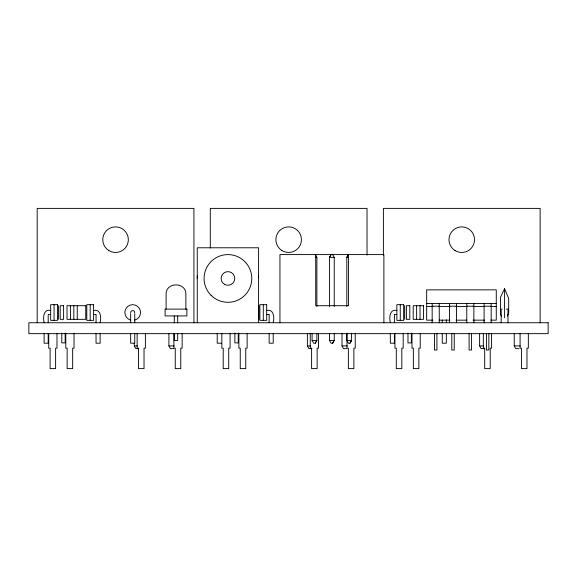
<?xml version="1.0" encoding="UTF-8"?>
<svg xmlns="http://www.w3.org/2000/svg" width="577" height="577" viewBox="0 0 577 577"><rect width="100%" height="100%" fill="white"/><g stroke="black" fill="none" stroke-linecap="round" stroke-linejoin="round"><path stroke-width="0.87" d="M130.669 312.676C130.366 309.835 135.119 309.885 134.73 312.712M507.32 316.16L508.683 312.864L508.683 298.554L504.594 288.673L500.504 297.191L500.504 314.22L501.615 316.549M315.727 254.594L315.727 305.709L348.45 305.709L348.45 254.594L346.799 257.371L346.806 306.495M312.092 333.29L312.085 340.437L313.7 343.214L315.273 343.214L316.881 340.437L316.881 333.29M329.445 333.29L329.445 340.437L331.061 343.214L332.626 343.214L334.242 340.437L334.242 333.29M346.806 333.29L346.799 340.437L348.414 343.214L349.987 343.214L351.595 340.437L351.595 333.29M348.414 254.594L346.799 257.371L348.4 257.371M315.266 343.214L316.881 340.437L312.092 340.437M332.626 343.214L334.242 340.437L329.445 340.437M349.979 343.214L351.595 340.437L346.806 340.437M315.287 257.371L316.881 257.371L316.881 306.495M334.242 306.495L334.242 257.371L329.445 257.371L329.445 306.495M426.663 303.488L496.27 303.488M432.159 306.214L439.248 306.214M449.469 306.214L456.558 306.214M466.779 306.214L473.868 306.214M484.089 306.214L491.178 306.214M426.663 306.524L432.909 306.524M439.155 306.524L449.865 306.524M456.111 306.524L466.815 306.524M473.068 306.524L484.666 306.524M490.912 306.524L496.27 306.524M501.319 309.113L502.228 309.113M506.354 309.113L507.998 309.113L507.998 322.745M50.661 310.476C43.448 308.673 42.849 317.696 44.119 322.521M93.589 310.476C100.802 308.673 101.401 317.696 100.131 322.521M266.689 310.476C273.902 308.673 274.501 317.696 273.231 322.521M396.861 310.476C389.648 308.673 389.049 317.696 390.319 322.521M48.338 314.566L50.661 314.566M93.589 314.566L95.912 314.566M266.689 314.566L269.012 314.566M394.538 314.566L396.861 314.566M432.909 320.156L426.663 320.156L426.663 289.856L496.27 289.856L496.27 320.156L490.912 320.156M439.155 320.156L449.865 320.156M456.111 320.156L466.815 320.156M473.068 320.156L484.666 320.156M221.301 343.192L217.219 343.192L217.219 333.304M134.282 343.243L134.282 345.919L137.348 345.919M168.902 333.441L168.902 345.919L174.139 345.919M307.382 333.441L307.382 345.919L310.448 345.919M342.002 333.441L342.002 345.919L347.239 345.919M479.617 333.441L479.617 345.919L483.483 345.919M514.237 333.441L514.237 345.919L520.266 345.919M138.833 348.645L135.819 348.645L134.282 345.919M173.504 348.645L170.439 348.645L168.902 345.919M311.933 348.645L308.919 348.645L307.382 345.919M346.604 348.645L343.539 348.645L342.002 345.919M484.218 348.645L481.153 348.645L479.617 345.919M518.838 348.645L515.773 348.645L514.237 345.919M332.626 254.594L334.242 257.371M315.266 254.594L316.881 257.371M540.13 322.745L540.13 208.391L383.388 208.391L383.388 255.128M528.337 333.261L528.337 348.162L526.974 348.162L526.974 368.609L521.457 368.609L521.457 348.162L520.093 348.162L520.093 333.261M504.594 288.673L504.594 317.754M501.182 309.964L501.182 322.745M491.59 333.261L491.59 348.162L490.226 348.162L490.226 368.609L484.702 368.609L484.702 348.162L483.338 348.162L483.338 333.261M491.178 303.488L491.178 322.745M488.849 333.297L488.849 350.008L486.418 350.008L486.418 333.297M484.089 303.488L484.089 322.745M473.868 303.488L473.868 322.745M471.539 333.297L471.539 350.008L469.108 350.008L469.108 333.297M466.779 303.488L466.779 322.745M456.558 303.488L456.558 322.745M454.229 333.297L454.229 350.008L451.798 350.008L451.798 333.297M449.469 303.488L449.469 322.745M446.331 319.824L446.331 322.521M446.331 333.304L446.331 343.192L442.249 343.192L442.249 333.398M442.249 320.04L442.249 322.716M439.248 303.488L439.248 322.745M436.919 333.297L436.919 350.008L434.488 350.008L434.488 333.297M432.159 303.488L432.159 322.745M420.229 333.261L420.229 348.162L418.866 348.162L418.866 368.609L413.348 368.609L413.348 348.162L411.985 348.162L411.985 333.261M420.027 305.709L420.027 319.341M416.623 305.709L416.623 319.341M411.372 333.008L411.372 342.897L407.968 342.897L407.968 333.008M404.693 305.709L404.693 319.341M403.186 333.261L403.186 348.162L401.823 348.162L401.823 368.609L396.305 368.609L396.305 348.162L394.942 348.162L394.942 333.261M400.265 304.685L400.265 320.358M394.401 314.703L394.401 322.716M394.401 333.398L394.401 343.192L390.319 343.192L390.319 333.304M383.878 322.745L383.878 254.594L279.946 254.594L279.946 322.745M367.03 255.128L367.03 208.391L210.288 208.391L210.288 248.009M355.237 333.261L355.237 348.162L353.874 348.162L353.874 368.609L348.357 368.609L348.357 348.162L346.993 348.162L346.993 333.261M318.49 333.261L318.49 348.162L317.126 348.162L317.126 368.609L311.602 368.609L311.602 348.162L310.238 348.162L310.238 333.261M273.231 333.304L273.231 343.192L269.149 343.192L269.149 333.398M269.149 314.703L269.149 322.716M263.285 304.685L263.285 320.358M258.857 305.709L258.857 319.341M258.583 322.745L258.604 247.778L197.262 247.778L197.262 322.745M247.129 333.261L247.129 348.162L245.766 348.162L245.766 368.609L240.248 368.609L240.248 348.162L238.885 348.162L238.885 333.261M238.272 333.008L238.272 342.897L234.868 342.897L234.868 333.008M230.086 333.261L230.086 348.162L228.723 348.162L228.723 368.609L223.205 368.609L223.205 348.162L221.842 348.162L221.842 333.261M193.93 322.745L193.93 208.391L37.188 208.391L37.188 322.745M185.866 309.113L185.866 294.465C186.443 281.727 165.527 281.727 166.104 294.465L166.104 309.113M182.137 333.261L182.137 348.162L180.774 348.162L180.774 368.609L175.257 368.609L175.257 348.162L173.893 348.162L173.893 333.261M177.687 315.929L177.687 322.94M177.687 333.383L177.687 340.473L174.283 340.473L174.283 333.383M174.283 315.929L174.283 322.94M145.39 333.261L145.39 348.162L144.026 348.162L144.026 368.609L138.502 368.609L138.502 348.162L137.138 348.162L137.138 333.261M134.751 313.542L134.751 322.615M134.751 333.355L134.751 343.192L130.669 343.192L130.669 333.355M130.669 313.542L130.669 322.615M100.131 333.304L100.131 343.192L96.049 343.192L96.049 333.398M96.049 314.703L96.049 322.716M90.185 304.685L90.185 320.358M77.239 305.709L77.239 319.341M74.029 333.261L74.029 348.162L72.666 348.162L72.666 368.609L67.148 368.609L67.148 348.162L65.785 348.162L65.785 333.261M73.827 305.709L73.827 319.341M70.423 305.709L70.423 319.341M65.172 333.008L65.172 342.897L61.768 342.897L61.768 333.008M58.493 305.709L58.493 319.341M56.986 333.261L56.986 348.162L55.623 348.162L55.623 368.609L50.105 368.609L50.105 348.162L48.742 348.162L48.742 333.261M54.065 304.685L54.065 320.358M48.201 314.703L48.201 322.716M48.201 333.398L48.201 343.192L44.119 343.192L44.119 333.304M197.247 278.446A30.668 30.668 0 0 1 197.363 275.784M258.467 275.784A30.668 30.668 0 0 1 258.583 278.446M130.683 320.091A7.84 7.84 0 0 1 126.291 308.024A7.84 7.84 0 0 1 139.129 308.024A7.84 7.84 0 0 1 134.737 320.091M331.061 254.594L329.445 257.371L331.061 254.594M57.476 304.685L50.661 304.685L50.661 320.358L57.476 320.358L57.476 304.685M93.589 304.685L86.774 304.685L86.774 320.358L93.589 320.358L93.589 304.685M266.689 304.685L259.874 304.685L259.874 320.358L266.689 320.358L266.689 304.685M403.676 304.685L396.861 304.685L396.861 320.358L403.676 320.358L403.676 304.685M63.607 305.709L60.196 305.709L60.196 319.341L63.607 319.341L63.607 305.709M85.757 305.709L67.011 305.709L67.011 319.341L85.757 319.341L85.757 305.709M409.807 305.709L406.396 305.709L406.396 319.341L409.807 319.341L409.807 305.709M423.439 305.709L413.211 305.709L413.211 319.341L423.439 319.341L423.439 305.709M186.883 309.113L165.087 309.113L165.087 315.929L186.883 315.929L186.883 309.113M548.15 322.745L28.85 322.745L28.85 333.65L548.15 333.65L548.15 322.745M108.721 250.468A12.781 12.781 0 0 0 128.325 240.191A12.781 12.781 0 0 0 109.63 228.355A12.781 12.781 0 0 0 108.721 250.468M211.067 295.316A23.852 23.852 0 0 0 250.973 284.62A23.852 23.852 0 0 0 221.763 255.409A23.852 23.852 0 0 0 211.067 295.316M224.525 284.353A6.816 6.816 0 0 0 234.745 278.446A6.816 6.816 0 0 0 224.525 272.546A6.816 6.816 0 0 0 224.525 284.353M281.821 250.468A12.781 12.781 0 0 0 301.425 240.191A12.781 12.781 0 0 0 282.73 228.355A12.781 12.781 0 0 0 281.821 250.468M454.921 250.468A12.781 12.781 0 0 0 474.525 240.191A12.781 12.781 0 0 0 455.83 228.355A12.781 12.781 0 0 0 454.921 250.468"/></g></svg>
